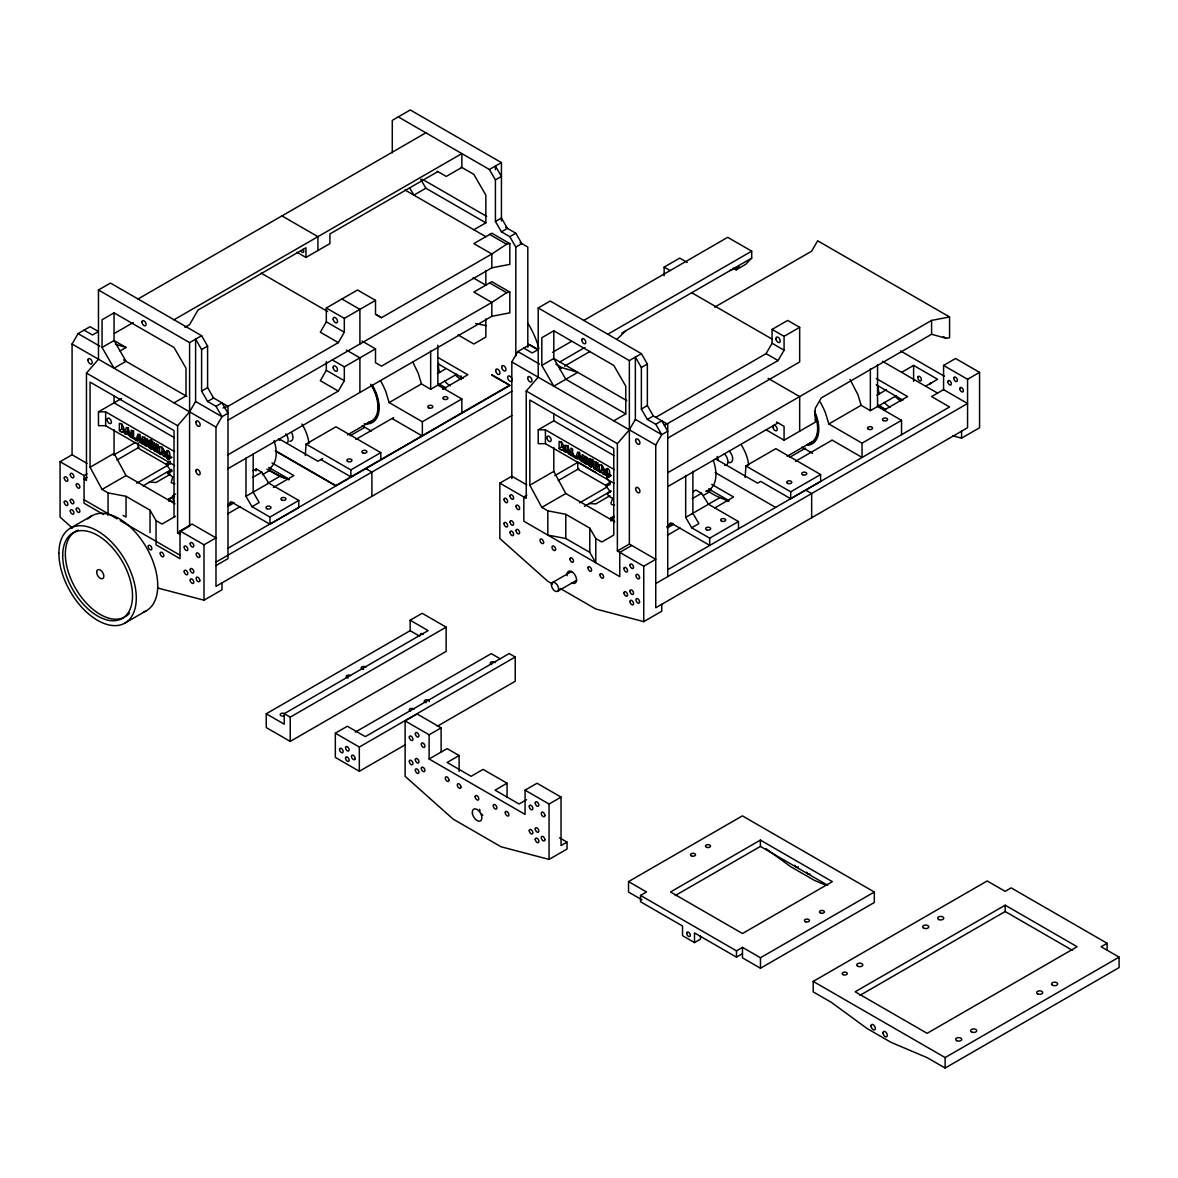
<?xml version="1.0" encoding="UTF-8"?>
<svg xmlns="http://www.w3.org/2000/svg" width="1178" height="1178" viewBox="0 0 1178 1178"><rect width="100%" height="100%" fill="white"/><g stroke="black" fill="none" stroke-linecap="round" stroke-linejoin="round"><path stroke-width="1.5" d="M380.788 459.567L380.788 452.646L335.98 426.789L306.044 444.062L305.308 455.533M437.863 345.198L437.863 385.118L461.85 398.959L422.357 421.768L422.357 436.022L392.377 418.72M461.85 398.959L461.85 413.228M745.159 477.414L745.895 465.943L775.831 448.671L820.624 474.528L820.624 481.463L790.703 498.736L760.664 481.39L757.616 483.171L715.37 458.787M877.551 364.753L877.551 406.498L901.538 420.34L862.046 443.149L862.046 457.403L832.066 440.101M901.538 420.34L901.538 434.608M165.141 453.324C172.135 442.678 170.884 470.935 165.141 453.324L167.541 451.94L167.732 450.452L165.332 451.837M604.903 471.288C611.883 460.642 610.646 488.899 604.903 471.288L607.303 469.904L607.48 468.402L605.094 469.786M929.795 384.588L929.825 384.072A2.547 1.472 60 0 1 931.489 383.395M148.192 442.074L148.855 440.881L150.578 441.22L152.713 443.414L151.888 444.135C145.674 437.053 159.545 456.637 147.972 446.153L148.914 445.387L151.152 447.125L148.192 442.074L150.769 439.924M590.914 465.074C586.659 462.336 588.131 455.253 592.46 461.364L591.636 462.085L589.618 460.892L592.298 464.235L591.989 466.9L587.719 464.103L588.661 463.337L590.796 465.148L593.314 463.69M255.95 470.979L256.2 468.962L261.81 472.187L268.79 483.142L298.77 500.459L298.77 507.659L269.983 524.269L230.932 501.725L227.958 504.744M126.517 433.121L126.208 434.476L124.515 433.504L126.399 427.393L128.387 428.542L130.272 436.832L126.517 433.121L128.903 431.737L128.608 433.092L126.915 432.12L124.515 433.504M136.03 440.145L138.43 438.761L140.123 439.747L140.418 438.393L137.723 441.132L136.03 440.145L137.914 434.034L139.902 435.183L141.787 443.473L144.187 442.089M566.265 451.086L565.955 452.44L564.277 451.469L566.147 445.343L568.149 446.491L570.034 454.782L566.265 451.086L568.665 449.701L568.356 451.056M577.78 457.727L577.47 459.081L575.792 458.109L577.662 451.999L579.664 453.147L581.549 461.437L577.78 457.727L580.18 456.342L579.87 457.697L578.192 456.725L575.792 458.109M606.567 477.532C617.419 492.345 598.66 477.694 610.572 491.903C605.153 492.271 608.098 497.16 612.221 497.838C613.429 500.591 607.392 504.92 614.563 504.979M126.915 432.12L128.328 427.526M138.43 438.761L139.843 434.181M568.076 445.49L566.677 450.07L564.277 451.469M578.192 456.725L579.591 452.131M72.079 455.15L72.079 344.005L78.072 333.61L90.058 326.689L98.466 331.533L92.458 334.994L84.065 330.149M511.9 415.51L215.986 586.349L215.986 427.084L221.994 416.703L215.986 406.322L207.593 401.477L201.6 391.081L201.6 349.542L195.607 339.146L195.607 401.477L189.599 411.858L177.613 425.7L177.613 533.045L180.013 534.429M375.502 300.375L357.508 289.994L326.321 307.988L326.321 321.844L320.328 332.225L338.322 342.621L344.315 332.225L344.315 318.384L375.502 300.375L375.502 314.231L381.495 317.692L491.83 253.992L506.599 244.214L509.824 243.596L509.824 264.373L491.83 267.833L227.987 420.163M326.321 361.661L326.321 370.319L320.328 380.7L338.322 391.081L344.315 380.7L344.315 366.844L375.502 348.85L375.502 362.691L381.495 366.152L491.83 302.452L506.599 292.689L509.824 292.07L509.824 312.847L491.83 316.308L227.987 468.638M511.826 478.577L511.826 361.955L517.834 351.574L529.82 344.653L538.213 349.498L532.22 352.958L523.827 348.114M655.748 583.537L967.565 403.509L943.578 389.653L943.578 365.43L967.565 379.287L967.565 427.747L655.748 607.774L655.748 445.048L661.741 434.667L655.748 424.271L647.355 419.427L641.362 409.046L641.362 367.492L635.354 357.111L635.354 419.427L629.361 429.808L617.375 443.664L617.375 550.995L643.748 566.235L655.748 559.314L629.361 544.074L617.375 550.995M655.748 417.351L766.083 353.65L772.076 343.269L772.076 329.413L787.67 320.416L799.671 327.337L799.671 361.955L667.735 438.128M664.466 425.346L778.084 360.571L784.077 350.19L784.077 336.334L799.671 327.337M168.94 501.386L168.719 499.074L173.21 496.483M87.069 477.311L84.065 479.034L86.465 480.418L86.465 373.087L98.466 359.231L98.466 289.994L110.452 283.073L201.6 335.686L207.593 346.082L207.593 387.621L213.586 398.002L207.593 401.477M552.453 583.979L547.814 581.299L499.84 538.537L499.84 483.142L526.227 498.382L526.227 391.037L538.213 377.196L538.213 307.944L550.214 301.023L641.362 353.65L647.355 364.031L647.355 405.585L653.348 415.967L647.355 419.427M174.845 483.878L171.237 482.744L172.621 476.943L167.335 472.702L170.869 470.729L166.01 463.985L170.501 461.378M733.099 268.142L736.103 269.865L739.107 266.758L730.11 270.557M583.787 320.416L727.709 237.323L751.697 251.164L751.697 258.1L745.689 264.328L736.103 269.865M667.661 525.844L670.635 522.826L709.701 545.37L709.701 538.169L738.473 521.559L738.473 528.76M616.771 339.455L625.768 330.797M152.301 441.352L148.59 443.591M114.045 312.847L102.059 319.768L102.059 347.466L114.045 368.228L126.046 361.307L114.045 340.545L114.045 312.847L174.02 347.466L186.006 368.228L186.006 395.926L174.02 402.861M138.032 298.991L425.862 132.82M114.354 333.433L133.276 322.522M102.059 347.466L114.045 340.545L126.046 347.466L120.053 350.926M174.02 319.768L461.85 153.582L461.85 167.438L446.256 176.435L437.259 171.237M437.863 171.59L329.928 233.907L329.928 243.596L305.941 257.452L296.944 252.254M184.931 327.307L189.599 324.613L198.007 310.064L305.941 247.748L305.941 257.452M461.216 167.07L473.836 174.359L485.837 195.136L485.837 222.833L425.862 188.215L413.876 195.136L409.591 187.714M98.466 289.994L189.599 342.621L201.6 335.686M398.282 116.887L489.43 169.514L501.43 162.593L501.43 220.904M201.6 349.542L207.593 346.082M515.817 355.653L515.817 247.056L509.824 236.675L501.43 231.83L495.423 221.449L495.423 179.895L501.43 176.435L495.423 166.054L495.423 169.72M174.58 465.501L105.652 425.7L98.466 425.7L98.466 411.858L121.54 398.532M72.418 528.097L60.078 517.113L60.078 461.717L72.079 454.782L87.069 463.44M119.376 430.53C126.606 437.288 124.544 423.535 119.376 423.329L119.376 430.53L121.776 429.145L124.191 430.544M122.276 432.179L124.677 430.795M473.836 229.754L485.837 222.833M201.6 391.081L207.593 387.621M495.423 221.449L501.43 217.989L507.423 228.37L501.43 231.83M128.225 434.108L130.611 432.724M137.9 436.861L137.9 438.466L135.499 439.85L135.499 438.245L132.849 436.714L132.849 431.119L131.2 430.161L131.2 437.362L133.585 435.978L133.585 430.574M175.507 516.259L162.019 524.048L156.026 520.588L150.033 510.192L126.046 496.35L108.052 492.89L102.059 489.43L90.058 467.268L114.045 453.412L114.045 429.558M113.441 455.12L135.706 442.265M138.032 439.777L139.74 440.763L142.126 439.379M139.74 440.763L140.035 442.472L142.435 441.087M60.078 461.717L84.065 475.559L87.069 473.836M145.424 441.146L145.395 438.363L146.97 439.261L146.97 446.462L145.292 445.505L143.701 439.747L143.937 444.724L142.361 443.811L142.361 436.611L144.025 437.568L145.63 443.326L145.424 441.146L147.795 439.055M145.483 441.897L147.883 440.513M142.361 443.811L144.761 442.427M145.557 442.648L147.957 441.264M148.369 441.308L150.975 439.674M148.237 441.662L150.637 440.277M116.946 460.024L139.092 447.242M145.586 443.296L148.03 441.941M148.222 442.472L150.593 440.69M148.295 442.854L150.622 441.087M149.915 442.737L152.433 441.279M145.292 445.505L147.692 444.121M150.475 442.795L152.875 441.411M149.002 444.253L151.402 442.869L150.696 441.47M149.518 444.842L151.903 443.458M215.986 406.322L221.994 402.861L227.987 413.242L221.994 416.703L195.607 401.477M509.824 236.675L515.817 233.215L521.81 243.596L515.817 247.056M147.972 446.153L150.372 444.769M151.888 444.135L154.274 442.751M148.516 446.933L150.917 445.549L153.847 447.611L151.461 449.009M150.666 446.064L153.066 444.68M149.135 447.596L151.535 446.212M150.504 447.007L152.904 445.608M150.813 447.154L153.596 445.593M149.768 448.155L152.168 446.771M150.386 448.568L152.787 447.184M150.961 448.862L153.346 447.463M155.761 445.932L158.353 447.434L158.353 445.844L154.112 443.384L154.112 450.585L158.441 453.088L158.441 451.498L155.761 449.952L155.761 448.656L157.97 449.937L157.97 448.347L155.761 447.066L155.761 445.932L158.161 444.548M151.888 449.024L154.289 447.64M338.322 342.621L227.987 406.322L223.054 407.927M155.761 448.656L158.161 447.272M154.112 450.585L156.512 449.201L156.512 443.811M161.268 452.308L164.257 451.262L161.268 452.308L161.268 454.723L159.619 453.766L159.619 446.565C165.862 447.89 163.315 453.339 164.773 456.755L162.932 455.68L161.857 452.646M159.619 453.766L162.019 452.381L162.019 446.977M163.433 453.177L165.818 451.792M165.185 452.499L167.585 451.115M102.059 489.43L126.046 475.573L174.962 503.816M165.185 454.237L167.541 451.94M165.332 455.076L167.585 452.853M165.553 455.857L167.732 453.692M165.848 456.563L167.953 454.472M166.216 457.182L168.616 455.798L171.561 457.506M166.658 457.727L169.058 456.342M167.158 458.198L169.558 456.814M167.703 458.566L170.088 457.182M168.233 458.816L170.633 457.432M169.544 458.684L171.944 457.3M136.766 483.201L168.307 465.001M143.083 485.881L171.458 469.492M70.238 528.274L91.678 515.905M167.335 472.702L171.841 470.11M167.629 473.718L172.121 471.126M170.221 474.292L156.026 482.479L149.179 482.096M227.987 454.782L338.322 391.081M168.719 499.074C180.072 507.954 168.027 496.159 175.64 494.009M168.321 499.634L174.315 496.174M253.123 470.744L256.2 468.962M252.563 477.532L261.81 472.187M262.414 474.66L270.366 470.066M437.347 373.647L445.299 369.067M380.523 380.7A48.254 27.86 60 0 1 385.957 391.994L389.138 402.581L421.444 383.925L430.677 389.27L456.755 374.206M180.013 530.954L191.999 524.033L215.986 537.875L204 544.796L180.013 530.954L180.013 558.652L156.026 544.796L156.026 520.588M347.51 434.873L372.528 420.428M177.613 533.045L189.599 526.124L189.599 342.621M228.473 504.876L233.023 502.255M227.737 506.422L234.098 502.741M267.494 483.466L280.217 476.118M350.19 435.713L364.517 427.452M298.77 500.459L269.983 517.068L251.974 506.673L245.981 496.291L268.79 483.142M322.669 458.551L317.927 461.275L278.818 438.702M355.8 439.423L393.673 417.557M442.589 389.314L467.843 374.737L438.128 357.567M227.648 513.829L240.268 506.54M273.37 487.427L293.867 475.588L271.971 462.939M613.767 420.811L625.768 413.89L625.768 386.193L613.767 365.416L553.807 330.797L541.821 337.718L541.821 365.416L553.807 386.193L577.794 372.351L561.95 367.639L555.869 364.135M664.142 275.755L664.142 267.097L679.735 258.1L687.23 262.429M251.974 506.673L259.175 502.52L253.182 492.139L253.182 453.81M552.541 352.31L571.448 341.384M306.044 444.062L350.853 469.934L380.788 452.646M541.821 365.416L553.807 358.495L626.711 400.594M228.311 548.064L509.824 385.53L505.318 382.938M559.8 361.955L585.024 347.392M607.774 334.257L751.697 251.164M215.986 562.097L511.9 391.258M215.986 565.573L227.987 558.652L227.987 406.322L212.997 397.663M559.8 368.876L561.95 367.639M564.571 366.122L590.001 351.442M621.793 333.094L751.697 258.1M124.971 623.074L146.411 610.705M157.808 588.028L204 600.191L221.994 589.81L221.994 582.889M714.707 307.149L811.657 251.179L817.65 240.783L949.571 316.956L949.571 337.718L946.361 338.351L931.592 334.257L821.257 397.958L815.25 408.354L815.25 422.195L784.077 440.204L766.083 429.823M538.213 307.944L629.361 360.571L641.362 353.65M641.362 367.492L647.355 364.031M614.342 483.451L545.414 443.664L538.213 443.664L538.213 429.808L553.807 420.811L553.807 413.522M559.123 448.494L561.523 447.11C567.973 448.42 561.538 452.131 559.123 448.494L559.123 441.294C563.967 442.589 564.777 448.641 562.48 450.305M562.642 446.712L565.042 445.284M499.84 483.142L511.826 476.221L526.816 484.88M562.024 450.143L564.424 448.759M562.907 450.394L565.293 449.009M641.362 409.046L647.355 405.585M568.282 453.78L570.682 452.396M577.662 456.416L575.262 457.8L575.262 456.21L572.596 454.679L572.596 449.068L570.947 448.111L570.947 455.312L573.347 453.928M529.82 485.218L529.82 400.034L613.767 448.509L613.767 535.077L601.781 541.998L595.788 538.537L589.78 528.156L565.793 514.3L547.814 510.84L541.821 507.379L529.82 485.218L553.807 471.377L553.807 447.507M579.488 458.713L581.888 457.329M554.779 475.647L577.058 462.777M587.778 459.891L585.348 461.261L585.171 459.111L587.572 457.727M585.245 459.862L587.631 458.478M585.319 460.613L587.719 459.229M526.816 495.261L523.827 496.998L523.827 521.221L619.775 576.602L619.775 552.394L631.761 545.458M587.955 460.038L590.355 458.654L591.665 461.423L589.265 462.807M587.984 460.421L590.384 459.037M588.058 460.804L590.458 459.42M585.348 461.261L583.787 455.533L582.123 454.561L582.123 461.761L583.699 462.674L583.463 457.712L585.054 463.455L587.454 462.07M588.337 461.54L592.387 459.258M589.692 461.143L592.092 459.759M588.764 462.218L592.284 460.038M590.988 461.32L593.388 459.935M558.284 480.55L578.854 468.682M655.748 424.271L661.741 420.811L667.735 431.192L661.741 434.667L635.354 419.427M590.045 463.631L592.446 462.247M588.278 464.883L590.679 463.499L593.108 465.428L590.708 466.812M589.839 464.662L592.225 463.278M588.897 465.56L591.282 464.176M590.252 464.957L593.285 463.249M590.576 465.119L593.344 463.543M589.515 466.105L591.916 464.721M590.149 466.532L592.534 465.148M595.523 463.896L598.1 465.384L598.1 463.793L593.859 461.349L593.859 468.549L598.203 471.053L598.203 469.462L595.523 467.902L595.523 466.621L597.717 467.887L597.717 466.297L595.523 465.03L595.523 463.896L597.909 462.512M591.209 466.959L593.609 465.575M595.523 466.621L597.909 465.236M593.859 468.549L596.259 467.165L596.259 461.761M595.523 467.902L597.909 466.517M601.03 470.272L603.416 468.873L605.094 472.26L602.694 473.644L601.03 470.272L601.03 472.687L599.381 471.73L599.381 464.53C605.625 465.855 603.077 471.288 604.535 474.705L602.694 473.644M599.381 471.73L601.767 470.346L601.767 464.942M601.619 470.611L604.019 469.227M604.947 470.464L607.347 469.08M541.821 507.379L565.793 493.538L614.725 521.78M604.947 472.201L607.303 469.904M605.094 473.041L607.347 470.802M605.315 473.806L607.48 471.656M605.61 474.513L607.715 472.422M605.978 475.146L608.378 473.762L610.881 475.5L608.496 476.884M606.42 475.691L608.82 474.307M606.906 476.148L609.306 474.763M607.45 476.53L609.851 475.146M607.995 476.781L610.395 475.397M608.923 476.84L611.323 475.456M605.713 485.071L610.204 482.479M605.757 486.013L608.746 484.276M579.679 502.815L606.479 487.339M584.406 506.393L611.22 490.931M607.053 493.803L610.042 492.065M609.983 495.717L595.788 503.919L588.926 503.521M410.15 630.686L410.15 620.217L422.151 613.296L446.138 627.138L446.138 651.39L290.23 741.404L266.243 727.562L266.243 713.78L410.15 630.686L419.662 636.179M667.735 472.746L931.592 320.416L949.571 316.956M611.058 521.059L610.602 518.217L613.591 516.479M610.602 518.217L614.18 516.214M611.176 518.953L614.165 517.216M667.735 486.588L778.084 422.887M266.243 713.78L284.237 724.161L284.237 713.691L428.144 630.598L410.15 620.217M284.237 713.691L290.23 717.152L446.138 627.138M692.826 491.83L695.904 490.048L701.514 493.287L708.493 504.243L738.473 521.559M901.612 372.351L913.598 365.416L937.585 379.272L925.584 386.193M692.266 498.633L701.514 493.287M552.467 582.521L571.551 571.507M703.546 495.29L709.907 491.624M876.903 395.204L886.445 389.697M820.212 402.081A48.254 27.86 60 0 1 825.631 413.36L828.826 423.962L861.133 405.306L870.351 410.651L877.551 406.498M943.578 365.43L955.579 358.51L979.566 372.366L979.566 427.761L961.572 438.142L952.693 435.801M787.198 456.254L812.216 441.809M666.674 526.846L672.726 523.356M557.547 591.327L576.631 580.312M667.293 527.98L673.654 524.298M709.701 538.169L691.677 527.773L685.684 517.392L692.885 513.24L692.885 471.259M708.641 504.096L719.773 497.676M789.746 457.27L805.649 448.096M878.803 405.85L896.296 395.749M691.53 514.035L708.493 504.243M667.411 535.254L680.015 527.98M714.707 507.954L733.629 497.028L711.733 484.379M795.503 461.305L831.815 440.336M883.912 410.253L907.605 396.574L876.314 378.521M405.468 744.629L359.319 771.266L335.332 757.425L335.332 733.172L347.333 726.252L365.327 736.633L509.235 653.54L515.228 657.015L515.228 681.252L437.274 726.266M691.677 527.773L698.878 523.621L692.885 513.24M943.578 389.653L931.592 396.574L949.571 406.97L668.073 569.489M355.241 732.156L491.255 653.628L500.238 658.826M967.565 379.287L979.566 372.366M745.895 465.943L790.703 491.815L820.624 474.528M335.332 733.172L359.319 747.029L515.228 657.015M559.535 837.779L567.045 842.108L567.045 849.029L549.051 859.41L501.077 846.791L453.103 819.093L405.129 776.331L405.129 720.936L417.13 714.015L441.117 727.857L441.117 752.079M405.129 720.936L429.116 734.777L441.117 727.857M560.198 588.455L595.788 608.997L643.748 621.631L661.741 611.249L661.741 604.314M429.116 734.777L429.116 759L447.11 748.619L459.096 755.54L459.096 771.487M459.096 755.54L447.11 762.46L471.097 776.317L483.083 769.381L507.07 783.237L507.07 797.403M507.07 783.237L495.084 790.158L519.071 804.014L526.566 799.685M429.116 759L525.064 814.396L525.064 790.173L537.05 783.252L561.037 797.094L561.037 845.568L567.045 842.108M525.064 790.173L549.051 804.029L561.037 797.094M642.039 899.859L628.537 892.07L628.537 881.6L742.405 815.868L874.326 892.026L874.326 902.495L760.473 968.228L742.479 957.847L742.479 947.377L736.486 950.837L640.537 895.442L640.537 901.759L682.518 925.996L682.518 935.685L694.505 942.606L700.498 939.146L700.498 935.921M640.537 895.442L646.531 891.982L628.537 881.6M760.384 840.091L670.518 891.982L742.479 933.521L832.345 881.645L760.384 840.091L760.384 846.408L675.244 895.56M694.505 942.606L694.505 932.917L736.486 957.154L742.479 953.694M742.479 947.377L760.473 957.758L874.326 892.026M1107.114 943.269L1101.106 946.729L1119.1 957.125L1119.1 967.594L945.124 1068.034L927.13 1057.653L891.157 1042.412L867.17 1028.571L831.197 1002.257L813.203 991.876L813.203 981.407L987.179 880.953L1005.173 891.348L1011.166 887.873L1107.114 943.269L1107.114 949.586M1005.173 905.19L855.184 991.788L927.13 1033.327L1077.119 946.729L1005.173 905.19L1005.173 911.507L859.911 995.366M813.203 981.407L945.124 1057.564L1119.1 957.125M172.636 495.747L174.535 496.645M166.01 463.985L170.398 464.044L168.896 460.892M98.466 411.858L105.652 411.858L174.58 451.645M538.213 429.808L545.414 429.808L614.342 469.61M475.632 323.597L486.426 325.673M595.788 538.537L595.788 562.76L589.78 552.379L565.793 538.523L547.814 535.062L547.814 510.84M287.02 478.518L281.881 477.34L268.378 469.551M115.473 344.329L126.046 347.466M728.726 501.268L715.635 495.717L706.638 490.534M288.963 479.829L275.873 474.292L266.891 469.094M825.807 885.193L814.351 880.334L790.379 866.493L765.906 848.602M943.284 336.569L946.361 338.351M900.522 350.956L944.565 376.371M882.528 361.337L937.585 393.113M501.43 162.593L410.283 109.966L392.289 120.347L392.289 152.86M876.314 384.838L902.908 400.181M664.142 267.097L670.135 270.557M772.076 329.413L784.077 336.334M691.722 292.718L771.943 339.028M772.076 343.269L784.077 350.19M878.008 404.967L885.738 409.429M766.083 353.65L778.084 360.571M768.1 378.359L799.671 396.574L799.671 431.207M422.269 179.203L486.705 216.413M505.553 227.295L515.817 233.215M520.043 242.58L527.803 247.056L527.803 347.289M828.826 423.962L862.046 443.149M509.824 243.596L491.83 233.215L473.836 243.596L491.83 253.992L491.83 267.833M489.68 234.451L506.599 244.214M405.055 190.041L485.837 236.675M776.582 422.019L784.077 426.348L784.077 440.204M801.82 447.11L812.57 453.324M509.824 292.07L491.83 281.689L473.836 292.07L491.83 302.452L491.83 316.308M489.68 282.926L506.599 292.689M473.158 277.831L485.837 285.15L485.837 270.572M805.664 490.063L811.657 493.523L811.657 517.76M652.745 415.613L667.735 424.271L667.735 576.602M527.803 344.005L536.8 349.189M517.834 351.574L539.553 364.12M625.768 413.89L565.793 379.272L553.807 358.495L553.807 330.797M281.954 215.898L317.927 236.675L317.927 250.531M715.208 472.54L775.595 507.409M511.826 361.955L655.748 445.048M458.065 334.905L473.836 344.02L485.837 337.099L485.837 318.943M708.596 488.885L728.932 500.635M526.227 391.037L617.375 443.664M491.83 374.737L509.824 385.118L335.848 485.557L275.446 450.688M491.83 375.149L503.816 382.07M375.502 314.231L381.495 317.692M553.66 420.737L614.062 455.606M341.914 298.991L359.908 309.387L359.908 344.005M438.128 363.884L463.145 378.344M326.321 307.988L344.315 318.384M261.133 273.119L327.661 311.537M570.947 455.312L575.262 457.8M585.054 463.455L586.732 464.426L586.732 457.226L585.157 456.313L585.171 459.111M595.788 472.407L577.765 462.012L577.765 469.212L607.303 486.264M438.245 383.527L445.991 387.989M361.999 341.06L375.502 348.85M326.321 321.844L344.315 332.225M346.42 350.057L359.908 357.847L359.908 392.465M332.329 359.923L344.315 366.844M389.138 402.581L422.357 421.768M326.321 370.319L344.315 380.7M362.132 425.729L371.35 431.06M365.902 468.623L371.895 472.084L371.895 496.336M320.814 459.508L350.853 476.854L350.853 469.934M78.072 333.61L99.806 346.155M123.557 359.879L186.919 396.456M275.446 451.1L335.848 485.969M72.079 344.005L215.986 427.084M268.834 467.46L289.17 479.196M86.465 373.087L177.613 425.7M1005.173 911.507L1072.436 950.337M174.241 437.612L114.045 402.861L114.045 395.572M131.2 437.362L135.499 439.85M140.035 442.472L141.787 443.473M167.6 465.163L138.062 448.111L138.062 442.707M760.384 846.408L827.648 885.252M123.042 515.36L126.046 517.098L126.046 496.35M84.065 499.781L117.093 518.85M120.244 520.661L180.013 555.177M103.561 514.506L84.065 503.256L84.065 475.559M611.176 517.952L614.062 520.809M412.683 361.823L418.264 373.338L421.444 383.925M849.971 379.36L857.937 394.718L861.133 405.306M489.43 169.514L495.423 179.895M420.723 179.306L425.862 188.215M553.807 471.377L565.793 493.538M114.045 453.412L126.046 475.573M961.572 431.222L961.572 438.142M945.124 1057.564L945.124 1068.034M931.592 320.416L931.592 334.257M913.598 365.416L913.598 381.363M870.351 368.773L870.351 410.651M790.703 491.815L790.703 498.736M760.473 957.758L760.473 968.228M736.486 950.837L736.486 957.154M685.684 475.426L685.684 517.392M643.748 566.235L643.748 621.631M629.361 360.571L629.361 544.074M589.78 528.156L589.78 552.379M565.793 514.3L565.793 538.523M561.523 441.706L561.523 447.11M549.051 804.029L549.051 859.41M545.414 429.808L545.414 443.664M430.662 351.029L430.677 389.27M359.319 747.029L359.319 771.266M290.23 717.152L290.23 741.404M269.983 517.068L269.983 524.269M245.981 457.977L245.981 496.291M204 544.796L204 600.191M174.02 517.113L174.02 430.559L90.058 382.084L90.058 467.268M150.033 510.192L150.033 532.692M144.761 437.023L144.761 440.631M121.776 423.756L121.776 429.145M108.052 492.89L108.052 515.375M105.652 411.858L105.652 425.7M567.119 575.718A6.788 3.917 60 0 1 571.183 571.374A6.788 3.917 60 0 1 576.587 579.767A6.788 3.917 60 0 1 571.58 582.639M814.484 411.196A32.159 18.568 60 0 1 807.46 445.299M724.367 453.736A7.613 4.403 60 0 1 727.886 461.364A7.613 4.403 60 0 1 724.75 465.443M718.359 460.068A7.613 4.403 60 0 1 717.196 456.475M729.153 450.968A7.613 4.403 60 0 1 732.642 459.391A7.613 4.403 60 0 1 728.195 462.38M741.566 445.358A30.466 17.582 60 0 1 748.648 464.957M815.264 414.288A31.305 18.068 60 0 1 818.224 428.792L817.473 434.962A31.305 18.068 60 0 1 807.151 444.533M814.646 414.111A30.466 17.582 60 0 1 809.477 443.222M713.294 460.348A33.926 19.584 60 0 1 705.681 491.226M890.126 407.249A16.197 9.35 60 0 1 884.339 402.434M879.465 394.012A16.197 9.35 60 0 1 878.17 387.724M900.92 401.021A16.197 9.35 60 0 1 895.133 396.206M363.678 669.369A2.547 1.472 0 0 1 361.484 667.175A2.547 1.472 0 0 1 365.887 667.175M348.04 677.983A2.547 1.472 0 0 1 346.494 675.819A2.547 1.472 0 0 1 350.499 675.524M284.384 715.753A2.547 1.472 0 0 1 281.292 715.856L280.791 715.591A2.547 1.472 0 0 1 280.85 713.662A2.547 1.472 0 0 1 284.178 713.426L284.664 713.691A2.547 1.472 0 0 1 285.238 714.369M420.413 635.34A2.547 1.472 60 0 1 421.061 633.528A2.547 1.472 60 0 1 423.049 634.53M798.11 866.64A2.547 1.472 60 0 1 796.608 867.303A2.547 1.472 60 0 1 794.811 865.241M809.919 873.973A2.547 1.472 60 0 1 806.797 872.176M482.833 815.309A6.788 3.917 60 0 1 481.699 814.042M480.035 810.95A6.788 3.917 60 0 1 479.608 809.345M410.518 711.159A2.547 1.472 0 0 1 410.003 708.847A2.547 1.472 0 0 1 413.993 709.156M426.127 702.648A2.547 1.472 0 0 1 424.33 700.851A2.547 1.472 0 0 1 427.437 699.82A2.547 1.472 0 0 1 429.248 701.617M491.653 664.48A2.547 1.472 0 0 1 491.093 664.274L490.652 663.98A2.547 1.472 0 0 1 491.049 662.065A2.547 1.472 0 0 1 494.392 662.036L494.848 662.316A2.547 1.472 0 0 1 495.143 662.654M711.203 489.356A2.547 1.472 60 0 1 709.642 489.488M372.484 385.339A32.159 18.568 60 0 1 364.179 423.786M450.364 385.81A16.197 9.35 60 0 1 444.577 380.995M439.703 372.572A16.197 9.35 60 0 1 438.672 363.001M461.025 375.885A16.197 9.35 60 0 1 461.29 378.315M461.158 379.581A16.197 9.35 60 0 1 455.371 374.766M302.967 249.324A2.209 1.266 60 0 1 303.291 252.342A2.209 1.266 60 0 1 300.846 250.561M274.121 440.601A33.926 19.584 60 0 1 269.173 468.594M279.701 440.395A7.613 4.403 60 0 1 278.671 438.702M285.915 433.828A7.613 4.403 60 0 1 287.211 443.237M291.746 432.768A7.613 4.403 60 0 1 289.847 441.294M301.877 423.977A30.466 17.582 60 0 1 308.975 443.576M372.057 385.589A31.305 18.068 60 0 1 378.536 407.411L377.785 413.581A31.305 18.068 60 0 1 367.477 423.152M370.687 384.264A30.466 17.582 60 0 1 368.272 422.239M527.803 323.184A54.733 31.6 60 0 1 538.935 348.85M270.778 468.299A2.547 1.472 60 0 1 270.351 468.255M87.732 518.953A54.733 31.6 60 0 1 145.674 546.253A54.733 31.6 60 0 1 143.407 612.089M124.942 616.904A49.373 28.508 60 0 1 74.317 586.143A49.373 28.508 60 0 1 78.278 530.129M129.536 613.002A49.373 28.508 60 0 1 126.193 616.109M511.915 380.435A3.048 1.767 60 0 1 508.646 380.067A3.048 1.767 60 0 1 508.528 375.915A3.048 1.767 60 0 1 511.885 379.125M64.304 501.931L64.289 502.461A2.547 1.472 60 0 0 66.056 505.318A2.547 1.472 60 0 0 67.853 504.582L67.868 504.051A2.547 1.472 60 0 0 66.101 501.195A2.547 1.472 60 0 0 64.304 501.931M409.355 761.15L409.34 761.68A2.547 1.472 60 0 0 411.107 764.537A2.547 1.472 60 0 0 412.904 763.815L412.918 763.27A2.547 1.472 60 0 0 411.151 760.414A2.547 1.472 60 0 0 409.355 761.15M504.051 523.356L504.051 523.901A2.547 1.472 60 0 0 505.804 526.757A2.547 1.472 60 0 0 507.615 526.021L507.615 525.476A2.547 1.472 60 0 0 505.863 522.634A2.547 1.472 60 0 0 504.051 523.356M160.252 553.115L160.223 553.645A2.547 1.472 60 0 0 161.946 556.531A2.547 1.472 60 0 0 163.801 555.883L163.816 555.353A2.547 1.472 60 0 0 162.093 552.467A2.547 1.472 60 0 0 160.252 553.115M505.303 812.334L505.288 812.864A2.547 1.472 60 0 0 506.996 815.75A2.547 1.472 60 0 0 508.852 815.102L508.867 814.572A2.547 1.472 60 0 0 507.144 811.686A2.547 1.472 60 0 0 505.303 812.334M600.014 574.555L599.985 575.085A2.547 1.472 60 0 0 601.708 577.956A2.547 1.472 60 0 0 603.548 577.308L603.578 576.778A2.547 1.472 60 0 0 601.855 573.892A2.547 1.472 60 0 0 600.014 574.555M184.239 546.857L184.21 547.372A2.547 1.472 60 0 0 185.903 550.273A2.547 1.472 60 0 0 187.773 549.67L187.803 549.154A2.547 1.472 60 0 0 186.109 546.253A2.547 1.472 60 0 0 184.239 546.857M529.29 806.076L529.261 806.591A2.547 1.472 60 0 0 530.954 809.492A2.547 1.472 60 0 0 532.824 808.903L532.854 808.373A2.547 1.472 60 0 0 531.16 805.472A2.547 1.472 60 0 0 529.29 806.076M624.001 568.282L623.972 568.812A2.547 1.472 60 0 0 625.665 571.713A2.547 1.472 60 0 0 627.535 571.109L627.565 570.579A2.547 1.472 60 0 0 625.871 567.678A2.547 1.472 60 0 0 624.001 568.282M148.281 546.106L148.237 546.621A2.547 1.472 60 0 0 149.871 549.552A2.547 1.472 60 0 0 151.785 549.036L151.829 548.521A2.547 1.472 60 0 0 150.195 545.591A2.547 1.472 60 0 0 148.281 546.106M493.332 805.325L493.287 805.84A2.547 1.472 60 0 0 494.922 808.771A2.547 1.472 60 0 0 496.836 808.255L496.88 807.74A2.547 1.472 60 0 0 495.246 804.824A2.547 1.472 60 0 0 493.332 805.325M588.028 567.531L587.984 568.046A2.547 1.472 60 0 0 589.618 570.977A2.547 1.472 60 0 0 591.547 570.476L591.577 569.961A2.547 1.472 60 0 0 589.942 567.03A2.547 1.472 60 0 0 588.028 567.531M917.839 377.107L917.795 377.623A2.547 1.472 60 0 0 919.414 380.553A2.547 1.472 60 0 0 921.343 380.067L921.387 379.566A2.547 1.472 60 0 0 919.768 376.621A2.547 1.472 60 0 0 917.839 377.107M639.551 577.721L639.507 577.146A2.547 1.472 60 0 0 637.578 574.452A2.547 1.472 60 0 0 635.958 575.527L636.002 576.101A2.547 1.472 60 0 0 637.946 578.796A2.547 1.472 60 0 0 639.551 577.721M544.854 815.5L544.796 814.94A2.547 1.472 60 0 0 542.867 812.231A2.547 1.472 60 0 0 541.247 813.321L541.306 813.88A2.547 1.472 60 0 0 543.235 816.59A2.547 1.472 60 0 0 544.854 815.5M199.804 556.281L199.745 555.707A2.547 1.472 60 0 0 197.816 553.012A2.547 1.472 60 0 0 196.196 554.087L196.255 554.661A2.547 1.472 60 0 0 198.184 557.356A2.547 1.472 60 0 0 199.804 556.281M555.604 549.346L555.56 548.771A2.547 1.472 60 0 0 553.631 546.062A2.547 1.472 60 0 0 552.011 547.122L552.055 547.696A2.547 1.472 60 0 0 553.984 550.406A2.547 1.472 60 0 0 555.604 549.346M460.892 787.125L460.848 786.565A2.547 1.472 60 0 0 458.934 783.856A2.547 1.472 60 0 0 457.3 784.916L457.344 785.476A2.547 1.472 60 0 0 459.273 788.185A2.547 1.472 60 0 0 460.892 787.125M639.551 601.973L639.507 601.413A2.547 1.472 60 0 0 637.592 598.689A2.547 1.472 60 0 0 635.958 599.735L636.002 600.294A2.547 1.472 60 0 0 637.916 603.018A2.547 1.472 60 0 0 639.551 601.973M544.854 839.767L544.81 839.207A2.547 1.472 60 0 0 542.896 836.483A2.547 1.472 60 0 0 541.262 837.529L541.291 838.088A2.547 1.472 60 0 0 543.22 840.812A2.547 1.472 60 0 0 544.854 839.767M199.804 580.548L199.759 579.974A2.547 1.472 60 0 0 197.845 577.264A2.547 1.472 60 0 0 196.211 578.295L196.24 578.869A2.547 1.472 60 0 0 198.169 581.579A2.547 1.472 60 0 0 199.804 580.548M543.618 542.454L543.573 541.895A2.547 1.472 60 0 0 541.674 539.156A2.547 1.472 60 0 0 540.025 540.157L540.054 540.731A2.547 1.472 60 0 0 541.954 543.456A2.547 1.472 60 0 0 543.618 542.454M448.906 780.248L448.862 779.674A2.547 1.472 60 0 0 446.963 776.95A2.547 1.472 60 0 0 445.313 777.951L445.343 778.511A2.547 1.472 60 0 0 447.257 781.25A2.547 1.472 60 0 0 448.906 780.248M355.123 758.691L355.108 758.146A2.547 1.472 60 0 0 353.297 755.334A2.547 1.472 60 0 0 351.545 756.143L351.545 756.703A2.547 1.472 60 0 0 353.356 759.515A2.547 1.472 60 0 0 355.123 758.691M581.755 340.015A2.886 1.664 60 0 0 584.803 343.814A2.886 1.664 60 0 0 584.803 339.735A2.886 1.664 60 0 0 581.755 340.015M635.605 488.811A3.048 1.767 60 0 0 638.844 492.831A3.048 1.767 60 0 0 638.844 488.517A3.048 1.767 60 0 0 635.605 488.811M635.605 440.336A3.048 1.767 60 0 0 638.844 444.371A3.048 1.767 60 0 0 638.844 440.057A3.048 1.767 60 0 0 635.605 440.336M527.656 378.02A3.048 1.767 60 0 0 530.895 382.055A3.048 1.767 60 0 0 530.895 377.726A3.048 1.767 60 0 0 527.656 378.02M546.857 437.568A3.048 1.767 60 0 0 550.097 441.603A3.048 1.767 60 0 0 550.097 437.274A3.048 1.767 60 0 0 546.857 437.568M510.03 521.928A2.547 1.472 60 0 0 512.724 525.285A2.547 1.472 60 0 0 512.724 521.677A2.547 1.472 60 0 0 510.03 521.928M516.023 506.349A2.547 1.472 60 0 0 518.732 509.706A2.547 1.472 60 0 0 518.732 506.098A2.547 1.472 60 0 0 516.023 506.349M510.03 495.953A2.547 1.472 60 0 0 512.724 499.31A2.547 1.472 60 0 0 512.724 495.717A2.547 1.472 60 0 0 510.03 495.953M504.037 499.413A2.547 1.472 60 0 0 506.731 502.77A2.547 1.472 60 0 0 506.731 499.177A2.547 1.472 60 0 0 504.037 499.413M516.023 530.571A2.547 1.472 60 0 0 518.732 533.928A2.547 1.472 60 0 0 518.732 530.336A2.547 1.472 60 0 0 516.023 530.571M510.03 532.309A2.547 1.472 60 0 0 512.724 535.666A2.547 1.472 60 0 0 512.724 532.073A2.547 1.472 60 0 0 510.03 532.309M629.965 565.19A2.547 1.472 60 0 0 632.66 568.547A2.547 1.472 60 0 0 632.66 564.954A2.547 1.472 60 0 0 629.965 565.19M629.965 591.165A2.547 1.472 60 0 0 632.66 594.522A2.547 1.472 60 0 0 632.66 590.914A2.547 1.472 60 0 0 629.965 591.165M623.972 592.887A2.547 1.472 60 0 0 626.667 596.245A2.547 1.472 60 0 0 626.667 592.652A2.547 1.472 60 0 0 623.972 592.887M629.965 601.546A2.547 1.472 60 0 0 632.66 604.903A2.547 1.472 60 0 0 632.66 601.31A2.547 1.472 60 0 0 629.965 601.546M569.902 558.976A2.547 1.472 60 0 0 572.596 562.333A2.547 1.472 60 0 0 572.596 558.74A2.547 1.472 60 0 0 569.902 558.976M775.934 338.911A3.048 1.767 60 0 0 779.409 342.533A3.048 1.767 60 0 0 778.894 337.953A3.048 1.767 60 0 0 775.934 338.911M772.93 427.158A3.048 1.767 60 0 0 776.376 430.824A3.048 1.767 60 0 0 775.919 426.274A3.048 1.767 60 0 0 772.93 427.158M868.363 429.234A2.547 1.472 0 0 0 872.545 428.424A2.547 1.472 0 0 0 869.246 426.745A2.547 1.472 0 0 0 868.363 429.234M883.441 420.62A2.547 1.472 0 0 0 887.549 419.707A2.547 1.472 0 0 0 884.118 418.102A2.547 1.472 0 0 0 883.441 420.62M787.537 483.348A2.547 1.472 0 0 0 791.734 482.582A2.547 1.472 0 0 0 788.48 480.86A2.547 1.472 0 0 0 787.537 483.348M802.748 474.793A2.547 1.472 0 0 0 806.768 473.762A2.547 1.472 0 0 0 803.205 472.26A2.547 1.472 0 0 0 802.748 474.793M706.697 529.864A2.547 1.472 0 0 0 710.702 528.804A2.547 1.472 0 0 0 707.109 527.332A2.547 1.472 0 0 0 706.697 529.864M721.893 521.28A2.547 1.472 0 0 0 725.707 520.013A2.547 1.472 0 0 0 721.893 518.747A2.547 1.472 0 0 0 721.893 521.28M551.407 584.848A5.095 2.945 60 0 0 556.811 591.562A5.095 2.945 60 0 0 556.811 584.362A5.095 2.945 60 0 0 551.407 584.848M947.775 381.701A2.547 1.472 60 0 0 950.469 385.059A2.547 1.472 60 0 0 950.469 381.466A2.547 1.472 60 0 0 947.775 381.701M959.775 388.637A2.547 1.472 60 0 0 962.47 391.994A2.547 1.472 60 0 0 962.47 388.387A2.547 1.472 60 0 0 959.775 388.637M953.768 378.241A2.547 1.472 60 0 0 956.477 381.598A2.547 1.472 60 0 0 956.477 378.005A2.547 1.472 60 0 0 953.768 378.241M882.999 1032.856A3.048 1.767 60 0 0 886.239 1036.89A3.048 1.767 60 0 0 886.239 1032.576A3.048 1.767 60 0 0 882.999 1032.856M871.013 1025.935A3.048 1.767 60 0 0 874.253 1029.97A3.048 1.767 60 0 0 874.253 1025.64A3.048 1.767 60 0 0 871.013 1025.935M842.977 974.604A2.533 1.458 0 0 0 847.203 973.941A2.533 1.458 0 0 0 844.111 972.159A2.533 1.458 0 0 0 842.977 974.604M956.565 1040.616A3.048 1.767 0 0 0 961.66 1039.776A3.048 1.767 0 0 0 957.861 1037.656A3.048 1.767 0 0 0 956.565 1040.616M971.997 1032.164A3.048 1.767 0 0 0 976.739 1030.794A3.048 1.767 0 0 0 972.321 1029.116A3.048 1.767 0 0 0 971.997 1032.164M1038.127 994.129A3.048 1.767 0 0 0 1042.692 992.612A3.048 1.767 0 0 0 1038.127 991.081A3.048 1.767 0 0 0 1038.127 994.129M1052.484 985.206A3.048 1.767 0 0 0 1057.594 984.41A3.048 1.767 0 0 0 1053.839 982.246A3.048 1.767 0 0 0 1052.484 985.206M938.954 919.62A3.048 1.767 0 0 0 943.74 918.325A3.048 1.767 0 0 0 939.411 916.572A3.048 1.767 0 0 0 938.954 919.62M924.126 928.338A3.048 1.767 0 0 0 928.765 926.865A3.048 1.767 0 0 0 924.244 925.29A3.048 1.767 0 0 0 924.126 928.338M857.967 966.343A3.048 1.767 0 0 0 862.782 965.091A3.048 1.767 0 0 0 858.497 963.31A3.048 1.767 0 0 0 857.967 966.343M686.715 933.27A2.547 1.472 60 0 0 689.41 936.628A2.547 1.472 60 0 0 689.41 933.02A2.547 1.472 60 0 0 686.715 933.27M820.698 913.112A2.459 1.414 0 0 0 824.394 911.89A2.459 1.414 0 0 0 820.698 910.653A2.459 1.414 0 0 0 820.698 913.112M805.664 921.814A2.547 1.472 0 0 0 809.477 920.548A2.547 1.472 0 0 0 805.664 919.267A2.547 1.472 0 0 0 805.664 921.814M691.736 856.038A2.547 1.472 0 0 0 695.55 854.772A2.547 1.472 0 0 0 691.736 853.49A2.547 1.472 0 0 0 691.736 856.038M706.726 847.38A2.547 1.472 0 0 0 710.54 846.113A2.547 1.472 0 0 0 706.726 844.832A2.547 1.472 0 0 0 706.726 847.38M472.407 813.512A6.788 3.917 60 0 0 480.329 820.978A6.788 3.917 60 0 0 478.533 810.567A6.788 3.917 60 0 0 472.407 813.512M415.333 759.707A2.547 1.472 60 0 0 418.028 763.064A2.547 1.472 60 0 0 418.028 759.471A2.547 1.472 60 0 0 415.333 759.707M421.326 744.128A2.547 1.472 60 0 0 424.021 747.485A2.547 1.472 60 0 0 424.021 743.892A2.547 1.472 60 0 0 421.326 744.128M415.333 733.747A2.547 1.472 60 0 0 418.028 737.104A2.547 1.472 60 0 0 418.028 733.496A2.547 1.472 60 0 0 415.333 733.747M409.326 737.207A2.547 1.472 60 0 0 412.035 740.564A2.547 1.472 60 0 0 412.035 736.972A2.547 1.472 60 0 0 409.326 737.207M421.326 768.365A2.547 1.472 60 0 0 424.021 771.723A2.547 1.472 60 0 0 424.021 768.13A2.547 1.472 60 0 0 421.326 768.365M415.333 770.088A2.547 1.472 60 0 0 418.028 773.445A2.547 1.472 60 0 0 418.028 769.852A2.547 1.472 60 0 0 415.333 770.088M535.254 802.984A2.547 1.472 60 0 0 537.948 806.341A2.547 1.472 60 0 0 537.948 802.748A2.547 1.472 60 0 0 535.254 802.984M535.254 828.944A2.547 1.472 60 0 0 537.948 832.301A2.547 1.472 60 0 0 537.948 828.708A2.547 1.472 60 0 0 535.254 828.944M529.261 830.681A2.547 1.472 60 0 0 531.955 834.039A2.547 1.472 60 0 0 531.955 830.446A2.547 1.472 60 0 0 529.261 830.681M535.254 839.34A2.547 1.472 60 0 0 537.948 842.697A2.547 1.472 60 0 0 537.948 839.089A2.547 1.472 60 0 0 535.254 839.34M475.19 796.77A2.547 1.472 60 0 0 477.885 800.112A2.547 1.472 60 0 0 477.885 796.519A2.547 1.472 60 0 0 475.19 796.77M339.544 749.458A2.547 1.472 60 0 0 342.238 752.816A2.547 1.472 60 0 0 342.238 749.223A2.547 1.472 60 0 0 339.544 749.458M345.537 747.736A2.547 1.472 60 0 0 348.232 751.093A2.547 1.472 60 0 0 348.232 747.485A2.547 1.472 60 0 0 345.537 747.736M345.537 758.117A2.547 1.472 60 0 0 348.232 761.474A2.547 1.472 60 0 0 348.232 757.881A2.547 1.472 60 0 0 345.537 758.117M347.687 461.467A2.547 1.472 0 0 0 351.898 460.686A2.547 1.472 0 0 0 348.629 458.978A2.547 1.472 0 0 0 347.687 461.467M362.898 452.912A2.547 1.472 0 0 0 366.932 451.881A2.547 1.472 0 0 0 363.369 450.379A2.547 1.472 0 0 0 362.898 452.912M428.674 407.853A2.547 1.472 0 0 0 432.856 407.043A2.547 1.472 0 0 0 429.558 405.365A2.547 1.472 0 0 0 428.674 407.853M443.767 399.239A2.547 1.472 0 0 0 447.876 398.326A2.547 1.472 0 0 0 444.445 396.736A2.547 1.472 0 0 0 443.767 399.239M141.993 322.05A2.886 1.664 60 0 0 145.056 325.85A2.886 1.664 60 0 0 145.056 321.771A2.886 1.664 60 0 0 141.993 322.05M195.843 470.847A3.048 1.767 60 0 0 199.082 474.881A3.048 1.767 60 0 0 199.082 470.567A3.048 1.767 60 0 0 195.843 470.847M195.843 422.387A3.048 1.767 60 0 0 199.082 426.407A3.048 1.767 60 0 0 199.082 422.092A3.048 1.767 60 0 0 195.843 422.387M87.908 360.07A3.048 1.767 60 0 0 91.148 364.09A3.048 1.767 60 0 0 91.148 359.776A3.048 1.767 60 0 0 87.908 360.07M107.095 419.618A3.048 1.767 60 0 0 110.334 423.638A3.048 1.767 60 0 0 110.334 419.324A3.048 1.767 60 0 0 107.095 419.618M333.183 367.698A3.048 1.767 60 0 0 336.643 371.32A3.048 1.767 60 0 0 336.128 366.741A3.048 1.767 60 0 0 333.183 367.698M70.282 500.488A2.547 1.472 60 0 0 72.977 503.845A2.547 1.472 60 0 0 72.977 500.252A2.547 1.472 60 0 0 70.282 500.488M76.275 484.909A2.547 1.472 60 0 0 78.97 488.266A2.547 1.472 60 0 0 78.97 484.673A2.547 1.472 60 0 0 76.275 484.909M70.282 474.528A2.547 1.472 60 0 0 72.977 477.885A2.547 1.472 60 0 0 72.977 474.278A2.547 1.472 60 0 0 70.282 474.528M64.275 477.988A2.547 1.472 60 0 0 66.984 481.346A2.547 1.472 60 0 0 66.984 477.738A2.547 1.472 60 0 0 64.275 477.988M76.275 509.146A2.547 1.472 60 0 0 78.97 512.504A2.547 1.472 60 0 0 78.97 508.896A2.547 1.472 60 0 0 76.275 509.146M70.282 510.869A2.547 1.472 60 0 0 72.977 514.226A2.547 1.472 60 0 0 72.977 510.634A2.547 1.472 60 0 0 70.282 510.869M190.203 543.765A2.547 1.472 60 0 0 192.897 547.122A2.547 1.472 60 0 0 192.897 543.514A2.547 1.472 60 0 0 190.203 543.765M190.203 569.725A2.547 1.472 60 0 0 192.897 573.082A2.547 1.472 60 0 0 192.897 569.489A2.547 1.472 60 0 0 190.203 569.725M184.21 571.463A2.547 1.472 60 0 0 186.904 574.82A2.547 1.472 60 0 0 186.904 571.212A2.547 1.472 60 0 0 184.21 571.463M190.203 580.121A2.547 1.472 60 0 0 192.897 583.478A2.547 1.472 60 0 0 192.897 579.87A2.547 1.472 60 0 0 190.203 580.121M266.994 508.763A2.547 1.472 0 0 0 270.999 507.703A2.547 1.472 0 0 0 267.391 506.231A2.547 1.472 0 0 0 266.994 508.763M281.645 499.958A2.547 1.472 0 0 0 285.915 499.295A2.547 1.472 0 0 0 282.794 497.499A2.547 1.472 0 0 0 281.645 499.958M333.183 319.223A3.048 1.767 60 0 0 336.643 322.846A3.048 1.767 60 0 0 336.128 318.266A3.048 1.767 60 0 0 333.183 319.223M58.9 553.336A54.733 31.6 60 0 0 116.946 625.547A54.733 31.6 60 0 0 116.946 548.153A54.733 31.6 60 0 0 58.9 553.336M62.684 555.53A49.373 28.508 60 0 0 115.061 620.673A49.373 28.508 60 0 0 115.061 550.848A49.373 28.508 60 0 0 62.684 555.53M96.655 572.066A5.095 2.945 60 0 0 102.059 578.781A5.095 2.945 60 0 0 102.059 571.58A5.095 2.945 60 0 0 96.655 572.066M495.717 371.026A3.048 1.767 60 0 0 499.266 374.413A3.048 1.767 60 0 0 498.485 369.745A3.048 1.767 60 0 0 495.717 371.026M501.681 367.271A3.048 1.767 60 0 0 505.082 371.026A3.048 1.767 60 0 0 504.714 366.52A3.048 1.767 60 0 0 501.681 367.271"/></g></svg>
